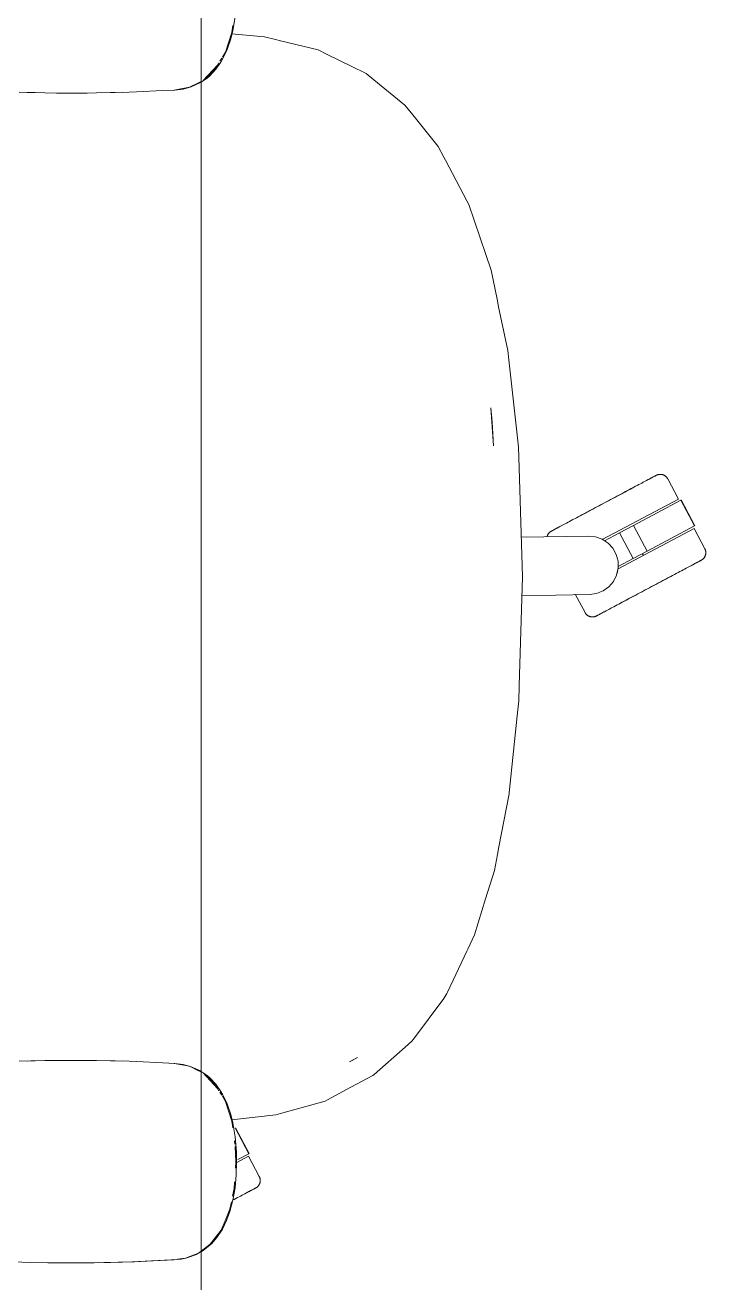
# Model space of a CAD drawing. Header units: millimetres. Extents: x 79795 to 317870, y -36033 to 97293.
# Drawn here: x 194862 to 195188, y 12496 to 13098 of the extents above; entities that cross this region are included whole.
import ezdxf

# ---------------------------------------------------------------- set-up
doc = ezdxf.new("R2010")
doc.units = ezdxf.units.MM
doc.header["$MEASUREMENT"] = 0
doc.layers.add('G-IMPT', color=8, linetype='CONTINUOUS', lineweight=9)
doc.layers.add('I-FURN', color=8, linetype='CONTINUOUS', lineweight=9)

msp = doc.modelspace()

# ---------------------------------------------------------------- linework, layer by layer
at = {"layer": 'G-IMPT'}
for p, q in [((194961.22, 13097.64), (194960.76, 13094.35)), ((194961.31, 13095.19), (194962.43, 13101.95)), ((194960.76, 13094.35), (194957.73, 13084.95)), ((194960.33, 13091.26), (194958.59, 13086.17)), ((194960.33, 13091.26), (194961.31, 13095.19)), ((194960.63, 13093.73), (194976.5, 13092.28)), ((194976.5, 13092.28), (194981.79, 13090.99)), ((194984.17, 13090.4), (194981.79, 13090.99)), ((195002.11, 13086), (194984.17, 13090.4)), ((194957.73, 13084.95), (194956.26, 13082.5)), ((194958.59, 13086.17), (194956.39, 13081.54)), ((195006.47, 13083.85), (195002.11, 13086)), ((194953.96, 13078.74), (194947.06, 13071.35)), ((194953.96, 13078.74), (194952.68, 13077.27)), ((194954.65, 13079.81), (194952.77, 13076.65)), ((194953.13, 13076.71), (194955.58, 13080.16)), ((194955.98, 13082.03), (194955.12, 13080.59)), ((194956.39, 13081.54), (194955.58, 13080.16)), ((195006.47, 13083.85), (195017.94, 13078.21)), ((195025.1, 13074.68), (195017.94, 13078.21)), ((194946.09, 13070.57), (194948.95, 13072.53)), ((194952.77, 13076.65), (194947.06, 13071.35)), ((194947.06, 13071.35), (194949.47, 13073.58)), ((194950.27, 13073.66), (194948.95, 13072.53)), ((194952.55, 13077.12), (194949.47, 13073.58)), ((194950.27, 13073.66), (194953.13, 13076.71)), ((195028.76, 13071.71), (195025.1, 13074.68)), ((194927.78, 13066.49), (194915.22, 13065.87)), ((194927.78, 13066.49), (194933.44, 13066.77)), ((194940.56, 13068.14), (194933.22, 13066.77)), ((194933.44, 13066.77), (194937.45, 13067.27)), ((194937.45, 13067.27), (194941.4, 13068.34)), ((194944.82, 13070.24), (194940.56, 13068.14)), ((194945.73, 13070.32), (194941.4, 13068.34)), ((194944.82, 13070.24), (194946.09, 13070.87)), ((195028.76, 13071.71), (195043.7, 13059.54)), ((194871.31, 13065.4), (194859, 13065.69)), ((194862.87, 13065.61), (194864.53, 13065.53)), ((194864.53, 13065.53), (194866.61, 13065.54)), ((194871.31, 13065.4), (194876.78, 13065.33)), ((194891.49, 13065.32), (194876.78, 13065.33)), ((194896, 13065.37), (194891.49, 13065.32)), ((194896, 13065.37), (194911.67, 13065.75)), ((194902.73, 13065.55), (194904.94, 13065.55)), ((194908.27, 13065.69), (194904.94, 13065.55)), ((194911.67, 13065.75), (194915.22, 13065.87)), ((195043.7, 13059.54), (195047.47, 13054.87)), ((195059.67, 13039.74), (195047.47, 13054.87)), ((195059.67, 13039.74), (195062.38, 13034.61)), ((195063.11, 13033.23), (195062.38, 13034.61)), ((195063.11, 13033.23), (195073.4, 13013.72)), ((195073.4, 13013.72), (195074.28, 13012.06)), ((195082.43, 12987.98), (195074.28, 13012.06)), ((195082.43, 12987.98), (195084.95, 12980.54)), ((195087.82, 12966.72), (195084.95, 12980.54)), ((195088.58, 12963.04), (195087.82, 12966.72)), ((195088.58, 12963.04), (195092.93, 12942.09)), ((195092.93, 12942.09), (195093.42, 12937.68)), ((195097.54, 12900.23), (195093.42, 12937.68)), ((195084.9, 12914.67), (195085.51, 12907.73)), ((195086.15, 12896.4), (195084.9, 12914.67)), ((195086.15, 12896.4), (195085.51, 12907.73)), ((195097.54, 12900.23), (195098.03, 12895.86)), ((195098.35, 12885.92), (195098.03, 12895.86)), ((195098.35, 12885.92), (195100.05, 12833.74)), ((195100.05, 12833.74), (195098.44, 12781.57)), ((195098.44, 12781.57), (195098.21, 12774.31)), ((195097.48, 12767.25), (195098.21, 12774.31)), ((195093.66, 12730.25), (195097.48, 12767.25)), ((195088.7, 12704.41), (195093.57, 12729.79)), ((195093.66, 12730.25), (195093.57, 12729.79)), ((195086.54, 12693.15), (195088, 12700.75)), ((195088.7, 12704.41), (195088, 12700.75)), ((195082.35, 12679.54), (195086.54, 12693.15)), ((195077.03, 12662.27), (195082.35, 12679.54)), ((195077.03, 12662.27), (195073.84, 12655.5)), ((195064.14, 12634.94), (195073.4, 12654.59)), ((195073.4, 12654.59), (195073.84, 12655.5)), ((195062.31, 12631.89), (195062.77, 12632.66)), ((195062.77, 12632.66), (195063.72, 12634.23)), ((195064.14, 12634.94), (195063.72, 12634.23)), ((195062.31, 12631.89), (195047.74, 12612.39)), ((195043.76, 12608.55), (195028.98, 12595.53)), ((195043.76, 12608.55), (195047.02, 12611.42)), ((195047.74, 12612.39), (195047.02, 12611.42)), ((195021.01, 12603.56), (195017.12, 12601.6)), ((195021.01, 12603.56), (195018.71, 12602.38)), ((194871.31, 12602.14), (194859, 12601.85)), ((194862.87, 12601.93), (194864.53, 12602.01)), ((194864.53, 12602.01), (194866.61, 12602.01)), ((194871.31, 12602.14), (194876.78, 12602.21)), ((194891.49, 12602.22), (194876.78, 12602.21)), ((194896, 12602.17), (194891.49, 12602.22)), ((194896, 12602.17), (194911.67, 12601.79)), ((194902.73, 12601.99), (194904.94, 12601.99)), ((194908.27, 12601.85), (194904.94, 12601.99)), ((194911.67, 12601.79), (194915.22, 12601.67)), ((194927.78, 12601.05), (194915.22, 12601.67)), ((194927.78, 12601.05), (194933.44, 12600.77)), ((194940.56, 12599.4), (194933.22, 12600.77)), ((194933.44, 12600.77), (194937.45, 12600.27)), ((194937.45, 12600.27), (194941.4, 12599.2)), ((194944.82, 12597.3), (194940.56, 12599.4)), ((194945.73, 12597.22), (194941.4, 12599.2)), ((194944.82, 12597.3), (194946.09, 12596.67)), ((194946.09, 12596.97), (194948.95, 12595.01)), ((195018.71, 12602.38), (195017.12, 12601.6)), ((194952.77, 12590.89), (194947.06, 12596.19)), ((194953.96, 12588.8), (194947.06, 12596.19)), ((194947.06, 12596.19), (194949.47, 12593.96)), ((194950.27, 12593.88), (194948.95, 12595.01)), ((194952.55, 12590.42), (194949.47, 12593.96)), ((194950.27, 12593.88), (194953.13, 12590.83)), ((194954.65, 12587.73), (194952.77, 12590.89)), ((194953.13, 12590.83), (194955.58, 12587.38)), ((195017.87, 12589.36), (195028.31, 12594.95)), ((195028.98, 12595.53), (195028.31, 12594.95)), ((194953.96, 12588.8), (194952.68, 12590.27)), ((194955.98, 12585.51), (194955.12, 12586.95)), ((194956.39, 12586), (194955.58, 12587.38)), ((194957.73, 12582.59), (194956.26, 12585.04)), ((194958.59, 12581.37), (194956.39, 12586)), ((195006.64, 12583.35), (195017.87, 12589.36)), ((194960.76, 12573.19), (194957.73, 12582.59)), ((194960.33, 12576.28), (194958.59, 12581.37)), ((194984.18, 12576.75), (195005.52, 12582.76)), ((195005.52, 12582.76), (195006.64, 12583.35)), ((194960.33, 12576.28), (194961.31, 12572.35)), ((194960.64, 12573.7), (194981.92, 12576.11)), ((194961.22, 12569.9), (194960.76, 12573.19)), ((194961.31, 12572.35), (194962.43, 12565.59)), ((194984.18, 12576.75), (194981.92, 12576.11)), ((194962.32, 12562.09), (194962.09, 12563.72)), ((194963, 12558.28), (194962.43, 12565.59)), ((194962.48, 12560.93), (194962.72, 12553.77)), ((194963, 12558.28), (194963.09, 12553.77)), ((194962.52, 12550.66), (194962.72, 12553.77)), ((194963.09, 12553.77), (194962.91, 12547.43)), ((194961.93, 12540.94), (194962.13, 12544.15)), ((194962.34, 12541.28), (194962.91, 12547.43)), ((194961.16, 12537.19), (194961.93, 12540.94)), ((194962.34, 12541.28), (194961.34, 12535.35)), ((194959.89, 12530.98), (194957.56, 12525.36)), ((194959.89, 12530.98), (194960.6, 12534.45)), ((194959.92, 12529.87), (194961.34, 12535.35)), ((194955.72, 12520.97), (194957.56, 12525.36)), ((194956.35, 12521.46), (194958.33, 12525.53)), ((194959.92, 12529.87), (194958.33, 12525.53)), ((194950.5, 12514.18), (194955.72, 12520.97)), ((194956.35, 12521.46), (194953.69, 12517.41)), ((194946.09, 12510.9), (194950.5, 12514.18)), ((194947.28, 12511.3), (194951.02, 12514.38)), ((194953.69, 12517.41), (194951.02, 12514.38)), ((194913.04, 12505.79), (194934.82, 12506.88)), ((194913.04, 12505.79), (194933.22, 12506.77)), ((194914.25, 12505.83), (194934.82, 12506.88)), ((194934.82, 12506.88), (194933.22, 12506.77)), ((194934.82, 12506.88), (194936.47, 12507.13)), ((194938.68, 12507.6), (194934.84, 12507.01)), ((194938.86, 12507.58), (194936.47, 12507.13)), ((194938.68, 12507.6), (194944.88, 12510.01)), ((194938.86, 12507.58), (194940.21, 12507.95)), ((194943.85, 12509.34), (194940.21, 12507.95)), ((194943.85, 12509.34), (194946.09, 12510.62)), ((194944.88, 12510.01), (194946.09, 12510.9)), ((194946.09, 12510.62), (194947.28, 12511.3)), ((194852.49, 12505.93), (194864.25, 12505.54)), ((194872.67, 12505.37), (194864.25, 12505.54)), ((194872.67, 12505.37), (194902.68, 12505.49)), ((194872.67, 12505.37), (194892.85, 12505.33)), ((194872.67, 12505.37), (194883.46, 12505.29)), ((194902.68, 12505.49), (194883.46, 12505.29)), ((194892.85, 12505.33), (194914.25, 12505.83)), ((194892.85, 12505.33), (194913.04, 12505.79)), ((194892.85, 12505.33), (194902.68, 12505.49)), ((194892.85, 12505.37), (194894.89, 12505.35)), ((194894.89, 12505.35), (194896.8, 12505.42)), ((194902.68, 12505.49), (194914.25, 12505.83)), ((194914.25, 12505.83), (194913.04, 12505.79))]:
    msp.add_line(p, q, dxfattribs=at)
at = {"layer": 'I-FURN'}
for p, q in [((194946.09, 13475.97), (194946.09, 12075.97)), ((194946.09, 12075.97), (194946.09, 13475.97)), ((195159.08, 12879.69), (195158.46, 12879.36)), ((195159.67, 12880), (195159.08, 12879.69)), ((195159.35, 12879.83), (195159.92, 12880.13)), ((195160.22, 12880.29), (195159.67, 12880)), ((195159.92, 12880.13), (195160.46, 12880.42)), ((195160.73, 12880.56), (195160.22, 12880.29)), ((195160.46, 12880.42), (195160.96, 12880.68)), ((195161.22, 12880.82), (195160.73, 12880.56)), ((195160.96, 12880.68), (195161.43, 12880.93)), ((195161.66, 12881.06), (195161.22, 12880.82)), ((195161.43, 12880.93), (195161.85, 12881.16)), ((195162.07, 12881.28), (195161.66, 12881.06)), ((195161.85, 12881.16), (195162.25, 12881.37)), ((195162.44, 12881.47), (195162.07, 12881.28)), ((195162.25, 12881.37), (195162.6, 12881.56)), ((195162.78, 12881.65), (195162.44, 12881.47)), ((195162.6, 12881.56), (195162.92, 12881.73)), ((195163.08, 12881.81), (195162.78, 12881.65)), ((195162.92, 12881.73), (195163.2, 12881.88)), ((195163.34, 12881.95), (195163.08, 12881.81)), ((195163.2, 12881.88), (195163.44, 12882)), ((195163.55, 12882.06), (195163.34, 12881.95)), ((195163.44, 12882), (195163.64, 12882.11)), ((195163.73, 12882.16), (195163.55, 12882.06)), ((195163.64, 12882.11), (195163.8, 12882.2)), ((195163.88, 12882.23), (195163.73, 12882.16)), ((195163.8, 12882.2), (195163.93, 12882.26)), ((195163.98, 12882.29), (195163.88, 12882.23)), ((195163.93, 12882.26), (195164.01, 12882.31)), ((195164.04, 12882.32), (195163.98, 12882.29)), ((195164.01, 12882.31), (195164.05, 12882.33)), ((195164.06, 12882.33), (195164.04, 12882.32)), ((195164.05, 12882.33), (195164.06, 12882.33)), ((195164.06, 12882.33), (195164.2, 12882.4)), ((195164.2, 12882.4), (195164.35, 12882.47)), ((195164.35, 12882.47), (195164.5, 12882.53)), ((195164.5, 12882.53), (195164.65, 12882.59)), ((195164.65, 12882.59), (195164.8, 12882.64)), ((195164.8, 12882.64), (195164.96, 12882.68)), ((195164.96, 12882.68), (195165.11, 12882.72)), ((195165.11, 12882.72), (195165.27, 12882.75)), ((195165.27, 12882.75), (195165.43, 12882.77)), ((195165.43, 12882.77), (195165.59, 12882.79)), ((195165.59, 12882.79), (195165.75, 12882.8)), ((195165.75, 12882.8), (195165.91, 12882.8)), ((195165.91, 12882.8), (195166.07, 12882.8)), ((195166.07, 12882.8), (195166.24, 12882.79)), ((195166.24, 12882.79), (195166.4, 12882.78)), ((195166.4, 12882.78), (195166.56, 12882.76)), ((195166.56, 12882.76), (195166.71, 12882.73)), ((195166.71, 12882.73), (195166.87, 12882.7)), ((195166.87, 12882.7), (195167.03, 12882.66)), ((195167.03, 12882.66), (195167.18, 12882.61)), ((195167.18, 12882.61), (195167.34, 12882.56)), ((195167.34, 12882.56), (195167.49, 12882.5)), ((195167.49, 12882.5), (195167.63, 12882.43)), ((195167.63, 12882.43), (195167.78, 12882.36)), ((195167.78, 12882.36), (195167.92, 12882.29)), ((195167.92, 12882.29), (195168.06, 12882.21)), ((195168.06, 12882.21), (195168.19, 12882.12)), ((195168.19, 12882.12), (195168.33, 12882.03)), ((195168.33, 12882.03), (195168.46, 12881.93)), ((195168.46, 12881.93), (195168.58, 12881.83)), ((195168.58, 12881.83), (195168.7, 12881.72)), ((195168.7, 12881.72), (195168.81, 12881.61)), ((195168.81, 12881.61), (195168.93, 12881.49)), ((195168.93, 12881.49), (195169.03, 12881.37)), ((195169.03, 12881.37), (195169.13, 12881.24)), ((195169.13, 12881.24), (195169.23, 12881.11)), ((195169.23, 12881.11), (195169.32, 12880.98)), ((195169.32, 12880.98), (195169.41, 12880.84)), ((195169.41, 12880.84), (195169.49, 12880.7)), ((195169.49, 12880.7), (195169.51, 12880.66)), ((195174.66, 12870.98), (195169.51, 12880.66)), ((195146.57, 12873.03), (195147.52, 12873.54)), ((195148.03, 12873.81), (195147.08, 12873.31)), ((195147.52, 12873.54), (195148.46, 12874.04)), ((195148.96, 12874.3), (195148.03, 12873.81)), ((195148.46, 12874.04), (195149.38, 12874.53)), ((195149.87, 12874.79), (195148.96, 12874.3)), ((195149.38, 12874.53), (195150.29, 12875.01)), ((195150.77, 12875.26), (195149.87, 12874.79)), ((195150.29, 12875.01), (195151.17, 12875.48)), ((195151.64, 12875.73), (195150.77, 12875.26)), ((195151.17, 12875.48), (195152.04, 12875.94)), ((195152.5, 12876.19), (195151.64, 12875.73)), ((195152.04, 12875.94), (195152.89, 12876.39)), ((195153.34, 12876.63), (195152.5, 12876.19)), ((195154.15, 12877.06), (195153.34, 12876.63)), ((195154.94, 12877.48), (195154.15, 12877.06)), ((195155.7, 12877.89), (195154.94, 12877.48)), ((195156.43, 12878.28), (195155.7, 12877.89)), ((195157.14, 12878.65), (195156.43, 12878.28)), ((195157.82, 12879.01), (195157.14, 12878.65)), ((195158.46, 12879.36), (195157.82, 12879.01)), ((195136.18, 12867.51), (195135.18, 12866.98)), ((195135.64, 12867.22), (195136.64, 12867.75)), ((195137.18, 12868.04), (195136.18, 12867.51)), ((195136.64, 12867.75), (195137.64, 12868.29)), ((195138.18, 12868.57), (195137.18, 12868.04)), ((195137.64, 12868.29), (195138.65, 12868.82)), ((195139.19, 12869.11), (195138.18, 12868.57)), ((195174.66, 12870.98), (195138.21, 12851.6)), ((195138.65, 12868.82), (195139.65, 12869.36)), ((195140.2, 12869.64), (195139.19, 12869.11)), ((195139.65, 12869.36), (195140.66, 12869.89)), ((195141.2, 12870.18), (195140.2, 12869.64)), ((195140.66, 12869.89), (195141.66, 12870.42)), ((195142.2, 12870.71), (195141.2, 12870.18)), ((195141.66, 12870.42), (195142.66, 12870.95)), ((195143.19, 12871.24), (195142.2, 12870.71)), ((195142.66, 12870.95), (195143.65, 12871.48)), ((195144.18, 12871.76), (195143.19, 12871.24)), ((195143.65, 12871.48), (195144.63, 12872)), ((195145.16, 12872.28), (195144.18, 12871.76)), ((195144.63, 12872), (195145.6, 12872.52)), ((195146.13, 12872.8), (195145.16, 12872.28)), ((195145.6, 12872.52), (195146.57, 12873.03)), ((195147.08, 12873.31), (195146.13, 12872.8)), ((195153.07, 12858.37), (195175.78, 12870.44)), ((195175.78, 12870.44), (195182.35, 12858.08)), ((195182.52, 12858.17), (195175.95, 12870.53)), ((195124.95, 12861.54), (195124.13, 12861.1)), ((195125.8, 12861.99), (195124.95, 12861.54)), ((195126.66, 12862.45), (195125.8, 12861.99)), ((195127.55, 12862.92), (195126.66, 12862.45)), ((195128.46, 12863.4), (195127.55, 12862.92)), ((195127.97, 12863.14), (195128.88, 12863.63)), ((195129.38, 12863.89), (195128.46, 12863.4)), ((195128.88, 12863.63), (195129.81, 12864.12)), ((195130.32, 12864.39), (195129.38, 12863.89)), ((195129.81, 12864.12), (195130.75, 12864.62)), ((195131.27, 12864.9), (195130.32, 12864.39)), ((195130.75, 12864.62), (195131.71, 12865.13)), ((195132.23, 12865.41), (195131.27, 12864.9)), ((195131.71, 12865.13), (195132.68, 12865.65)), ((195133.21, 12865.93), (195132.23, 12865.41)), ((195132.68, 12865.65), (195133.66, 12866.17)), ((195134.19, 12866.45), (195133.21, 12865.93)), ((195133.66, 12866.17), (195134.65, 12866.69)), ((195135.18, 12866.98), (195134.19, 12866.45)), ((195134.65, 12866.69), (195135.64, 12867.22)), ((195113.2, 12855.23), (195113.33, 12855.32)), ((195113.33, 12855.32), (195113.47, 12855.41)), ((195113.47, 12855.41), (195113.6, 12855.5)), ((195113.6, 12855.5), (195113.74, 12855.58)), ((195113.74, 12855.58), (195113.78, 12855.6)), ((195113.78, 12855.6), (195113.8, 12855.61)), ((195113.79, 12855.6), (195113.78, 12855.6)), ((195113.83, 12855.62), (195113.79, 12855.6)), ((195113.8, 12855.61), (195113.86, 12855.64)), ((195113.91, 12855.67), (195113.83, 12855.62)), ((195113.86, 12855.64), (195113.96, 12855.7)), ((195114.03, 12855.73), (195113.91, 12855.67)), ((195113.96, 12855.7), (195114.1, 12855.77)), ((195114.19, 12855.82), (195114.03, 12855.73)), ((195114.1, 12855.77), (195114.28, 12855.87)), ((195114.4, 12855.93), (195114.19, 12855.82)), ((195114.28, 12855.87), (195114.5, 12855.98)), ((195114.64, 12856.05), (195114.4, 12855.93)), ((195114.5, 12855.98), (195114.76, 12856.12)), ((195114.92, 12856.2), (195114.64, 12856.05)), ((195114.76, 12856.12), (195115.06, 12856.28)), ((195115.23, 12856.37), (195114.92, 12856.2)), ((195115.06, 12856.28), (195115.39, 12856.46)), ((195115.59, 12856.56), (195115.23, 12856.37)), ((195115.39, 12856.46), (195115.77, 12856.65)), ((195115.98, 12856.77), (195115.59, 12856.56)), ((195115.77, 12856.65), (195116.18, 12856.87)), ((195116.41, 12857), (195115.98, 12856.77)), ((195116.18, 12856.87), (195116.62, 12857.11)), ((195116.88, 12857.25), (195116.41, 12857)), ((195116.62, 12857.11), (195117.1, 12857.37)), ((195117.38, 12857.51), (195116.88, 12857.25)), ((195117.1, 12857.37), (195117.62, 12857.64)), ((195117.91, 12857.8), (195117.38, 12857.51)), ((195117.62, 12857.64), (195118.17, 12857.93)), ((195118.48, 12858.1), (195117.91, 12857.8)), ((195118.17, 12857.93), (195118.76, 12858.24)), ((195119.09, 12858.42), (195118.48, 12858.1)), ((195119.72, 12858.76), (195119.09, 12858.42)), ((195120.38, 12859.11), (195119.72, 12858.76)), ((195121.08, 12859.48), (195120.38, 12859.11)), ((195121.8, 12859.86), (195121.08, 12859.48)), ((195122.55, 12860.26), (195121.8, 12859.86)), ((195123.32, 12860.67), (195122.55, 12860.26)), ((195124.13, 12861.1), (195123.32, 12860.67)), ((195182.17, 12856.85), (195145.45, 12837.33)), ((195146.43, 12854.84), (195153.07, 12858.37)), ((195153.07, 12858.37), (195159.64, 12846.01)), ((195182.35, 12858.08), (195159.64, 12846.01)), ((195187.32, 12847.17), (195182.17, 12856.85)), ((195099.44, 12852.69), (195131.63, 12853.26)), ((195111.75, 12852.96), (195111.79, 12853.12)), ((195111.79, 12853.12), (195111.84, 12853.28)), ((195111.84, 12853.28), (195111.89, 12853.43)), ((195111.89, 12853.43), (195111.95, 12853.58)), ((195111.95, 12853.58), (195112.01, 12853.73)), ((195112.01, 12853.73), (195112.08, 12853.87)), ((195112.08, 12853.87), (195112.16, 12854.01)), ((195112.16, 12854.01), (195112.24, 12854.15)), ((195112.24, 12854.15), (195112.33, 12854.29)), ((195112.33, 12854.29), (195112.42, 12854.42)), ((195112.42, 12854.42), (195112.52, 12854.55)), ((195112.52, 12854.55), (195112.62, 12854.67)), ((195112.62, 12854.67), (195112.73, 12854.79)), ((195112.73, 12854.79), (195112.84, 12854.91)), ((195112.84, 12854.91), (195112.96, 12855.02)), ((195112.96, 12855.02), (195113.08, 12855.12)), ((195113.08, 12855.12), (195113.2, 12855.23)), ((195131.63, 12853.26), (195134.98, 12852.91)), ((195134.98, 12852.91), (195138.16, 12851.77)), ((195138.16, 12851.77), (195140.97, 12849.9)), ((195139.29, 12851.04), (195146.43, 12854.84)), ((195140.97, 12849.9), (195143.25, 12847.41)), ((195146.43, 12854.84), (195153, 12842.48)), ((195143.25, 12847.41), (195144.87, 12844.45)), ((195144.87, 12844.45), (195145.73, 12841.19)), ((195159.64, 12846.01), (195153, 12842.48)), ((195157.89, 12843.94), (195157.42, 12844.81)), ((195187.27, 12843.3), (195187.19, 12843.16)), ((195187.35, 12843.44), (195187.27, 12843.3)), ((195187.32, 12847.17), (195187.39, 12847.02)), ((195187.42, 12843.59), (195187.35, 12843.44)), ((195187.39, 12847.02), (195187.46, 12846.88)), ((195187.49, 12843.74), (195187.42, 12843.59)), ((195187.46, 12846.88), (195187.52, 12846.73)), ((195187.54, 12843.89), (195187.49, 12843.74)), ((195187.52, 12846.73), (195187.57, 12846.57)), ((195187.6, 12844.04), (195187.54, 12843.89)), ((195187.57, 12846.57), (195187.62, 12846.42)), ((195187.64, 12844.19), (195187.6, 12844.04)), ((195187.62, 12846.42), (195187.67, 12846.27)), ((195187.68, 12844.35), (195187.64, 12844.19)), ((195187.67, 12846.27), (195187.7, 12846.11)), ((195187.72, 12844.51), (195187.68, 12844.35)), ((195187.7, 12846.11), (195187.73, 12845.95)), ((195187.74, 12844.67), (195187.72, 12844.51)), ((195187.73, 12845.95), (195187.76, 12845.79)), ((195187.76, 12844.83), (195187.74, 12844.67)), ((195187.76, 12845.79), (195187.77, 12845.63)), ((195187.78, 12844.99), (195187.76, 12844.83)), ((195187.77, 12845.63), (195187.79, 12845.47)), ((195187.79, 12845.15), (195187.78, 12844.99)), ((195187.79, 12845.47), (195187.79, 12845.31)), ((195187.79, 12845.31), (195187.79, 12845.15)), ((195145.79, 12837.82), (195145.04, 12834.53)), ((195145.73, 12841.19), (195145.79, 12837.82)), ((195153, 12842.48), (195145.86, 12838.68)), ((195176.88, 12837.05), (195177.63, 12837.45)), ((195177.63, 12837.45), (195178.36, 12837.84)), ((195178.36, 12837.84), (195179.05, 12838.21)), ((195179.05, 12838.21), (195179.71, 12838.56)), ((195179.71, 12838.56), (195180.35, 12838.9)), ((195180.35, 12838.9), (195180.95, 12839.22)), ((195181.26, 12839.38), (195180.68, 12839.07)), ((195180.95, 12839.22), (195181.52, 12839.52)), ((195181.81, 12839.67), (195181.26, 12839.38)), ((195181.52, 12839.52), (195182.05, 12839.8)), ((195182.33, 12839.95), (195181.81, 12839.67)), ((195182.05, 12839.8), (195182.56, 12840.07)), ((195182.81, 12840.2), (195182.33, 12839.95)), ((195182.56, 12840.07), (195183.02, 12840.32)), ((195183.26, 12840.44), (195182.81, 12840.2)), ((195183.02, 12840.32), (195183.45, 12840.54)), ((195183.67, 12840.66), (195183.26, 12840.44)), ((195183.45, 12840.54), (195183.84, 12840.75)), ((195184.04, 12840.86), (195183.67, 12840.66)), ((195183.84, 12840.75), (195184.2, 12840.94)), ((195184.38, 12841.04), (195184.04, 12840.86)), ((195184.2, 12840.94), (195184.52, 12841.11)), ((195184.67, 12841.19), (195184.38, 12841.04)), ((195184.52, 12841.11), (195184.8, 12841.26)), ((195184.93, 12841.33), (195184.67, 12841.19)), ((195184.8, 12841.26), (195185.04, 12841.39)), ((195185.15, 12841.45), (195184.93, 12841.33)), ((195185.04, 12841.39), (195185.24, 12841.5)), ((195185.33, 12841.54), (195185.15, 12841.45)), ((195185.24, 12841.5), (195185.4, 12841.58)), ((195185.47, 12841.62), (195185.33, 12841.54)), ((195185.4, 12841.58), (195185.52, 12841.65)), ((195185.57, 12841.67), (195185.47, 12841.62)), ((195185.52, 12841.65), (195185.6, 12841.69)), ((195185.63, 12841.7), (195185.57, 12841.67)), ((195185.6, 12841.69), (195185.65, 12841.71)), ((195185.65, 12841.72), (195185.63, 12841.7)), ((195185.69, 12841.74), (195185.65, 12841.72)), ((195185.65, 12841.71), (195185.65, 12841.72)), ((195185.83, 12841.82), (195185.69, 12841.74)), ((195185.97, 12841.9), (195185.83, 12841.82)), ((195186.1, 12841.99), (195185.97, 12841.9)), ((195186.23, 12842.09), (195186.1, 12841.99)), ((195186.35, 12842.19), (195186.23, 12842.09)), ((195186.48, 12842.3), (195186.35, 12842.19)), ((195186.59, 12842.41), (195186.48, 12842.3)), ((195186.7, 12842.52), (195186.59, 12842.41)), ((195186.81, 12842.64), (195186.7, 12842.52)), ((195186.92, 12842.77), (195186.81, 12842.64)), ((195187.01, 12842.9), (195186.92, 12842.77)), ((195187.11, 12843.03), (195187.01, 12842.9)), ((195187.19, 12843.16), (195187.11, 12843.03)), ((195143.52, 12831.52), (195141.33, 12828.95)), ((195145.04, 12834.53), (195143.52, 12831.52)), ((195165.24, 12830.86), (195166.23, 12831.39)), ((195166.75, 12831.67), (195165.77, 12831.15)), ((195166.23, 12831.39), (195167.2, 12831.9)), ((195167.72, 12832.18), (195166.75, 12831.67)), ((195167.2, 12831.9), (195168.16, 12832.42)), ((195168.68, 12832.69), (195167.72, 12832.18)), ((195168.16, 12832.42), (195169.12, 12832.92)), ((195169.62, 12833.19), (195168.68, 12832.69)), ((195169.12, 12832.92), (195170.05, 12833.42)), ((195170.55, 12833.69), (195169.62, 12833.19)), ((195170.05, 12833.42), (195170.98, 12833.91)), ((195171.47, 12834.17), (195170.55, 12833.69)), ((195170.98, 12833.91), (195171.88, 12834.39)), ((195171.88, 12834.39), (195172.77, 12834.87)), ((195172.77, 12834.87), (195173.64, 12835.33)), ((195173.64, 12835.33), (195174.48, 12835.78)), ((195174.48, 12835.78), (195175.31, 12836.22)), ((195175.31, 12836.22), (195176.11, 12836.64)), ((195176.11, 12836.64), (195176.88, 12837.05)), ((195132.11, 12825.27), (195099.77, 12824.71)), ((195125.23, 12825.49), (195129.93, 12816.65)), ((195135.46, 12825.74), (195132.11, 12825.27)), ((195138.59, 12826.99), (195135.46, 12825.74)), ((195141.33, 12828.95), (195138.59, 12826.99)), ((195154.8, 12825.31), (195153.83, 12824.79)), ((195154.28, 12825.03), (195155.25, 12825.55)), ((195155.79, 12825.84), (195154.8, 12825.31)), ((195155.25, 12825.55), (195156.24, 12826.08)), ((195156.78, 12826.36), (195155.79, 12825.84)), ((195156.24, 12826.08), (195157.24, 12826.61)), ((195157.77, 12826.89), (195156.78, 12826.36)), ((195157.24, 12826.61), (195158.24, 12827.14)), ((195158.78, 12827.43), (195157.77, 12826.89)), ((195158.24, 12827.14), (195159.24, 12827.67)), ((195159.78, 12827.96), (195158.78, 12827.43)), ((195159.24, 12827.67), (195160.24, 12828.21)), ((195160.79, 12828.49), (195159.78, 12827.96)), ((195160.24, 12828.21), (195161.25, 12828.74)), ((195161.79, 12829.03), (195160.79, 12828.49)), ((195161.25, 12828.74), (195162.25, 12829.27)), ((195162.79, 12829.56), (195161.79, 12829.03)), ((195162.25, 12829.27), (195163.25, 12829.81)), ((195163.79, 12830.09), (195162.79, 12829.56)), ((195163.25, 12829.81), (195164.25, 12830.34)), ((195164.79, 12830.62), (195163.79, 12830.09)), ((195164.25, 12830.34), (195165.24, 12830.86)), ((195165.77, 12831.15), (195164.79, 12830.62)), ((195143, 12819.04), (195143.74, 12819.43)), ((195143.74, 12819.43), (195144.5, 12819.83)), ((195144.5, 12819.83), (195145.29, 12820.25)), ((195145.29, 12820.25), (195146.1, 12820.68)), ((195146.1, 12820.68), (195146.93, 12821.13)), ((195147.39, 12821.37), (195146.55, 12820.92)), ((195146.93, 12821.13), (195147.79, 12821.58)), ((195148.26, 12821.83), (195147.39, 12821.37)), ((195147.79, 12821.58), (195148.67, 12822.05)), ((195149.15, 12822.31), (195148.26, 12821.83)), ((195148.67, 12822.05), (195149.56, 12822.53)), ((195150.05, 12822.79), (195149.15, 12822.31)), ((195149.56, 12822.53), (195150.48, 12823.01)), ((195150.98, 12823.28), (195150.05, 12822.79)), ((195150.48, 12823.01), (195151.41, 12823.51)), ((195151.91, 12823.78), (195150.98, 12823.28)), ((195151.41, 12823.51), (195152.35, 12824.01)), ((195152.87, 12824.28), (195151.91, 12823.78)), ((195152.35, 12824.01), (195153.31, 12824.52)), ((195153.83, 12824.79), (195152.87, 12824.28)), ((195153.31, 12824.52), (195154.28, 12825.03)), ((195129.95, 12816.61), (195129.93, 12816.65)), ((195130.03, 12816.47), (195129.95, 12816.61)), ((195130.11, 12816.34), (195130.03, 12816.47)), ((195130.2, 12816.2), (195130.11, 12816.34)), ((195130.3, 12816.07), (195130.2, 12816.2)), ((195130.4, 12815.95), (195130.3, 12816.07)), ((195130.51, 12815.83), (195130.4, 12815.95)), ((195130.62, 12815.71), (195130.51, 12815.83)), ((195130.73, 12815.6), (195130.62, 12815.71)), ((195130.85, 12815.49), (195130.73, 12815.6)), ((195130.98, 12815.39), (195130.85, 12815.49)), ((195131.11, 12815.29), (195130.98, 12815.39)), ((195131.24, 12815.2), (195131.11, 12815.29)), ((195131.37, 12815.11), (195131.24, 12815.2)), ((195131.51, 12815.03), (195131.37, 12815.11)), ((195131.66, 12814.95), (195131.51, 12815.03)), ((195131.8, 12814.88), (195131.66, 12814.95)), ((195131.95, 12814.82), (195131.8, 12814.88)), ((195132.1, 12814.76), (195131.95, 12814.82)), ((195132.25, 12814.71), (195132.1, 12814.76)), ((195132.41, 12814.66), (195132.25, 12814.71)), ((195132.56, 12814.62), (195132.41, 12814.66)), ((195132.72, 12814.59), (195132.56, 12814.62)), ((195132.88, 12814.56), (195132.72, 12814.59)), ((195133.04, 12814.54), (195132.88, 12814.56)), ((195133.2, 12814.52), (195133.04, 12814.54)), ((195133.36, 12814.51), (195133.2, 12814.52)), ((195133.52, 12814.51), (195133.36, 12814.51)), ((195133.68, 12814.52), (195133.52, 12814.51)), ((195133.84, 12814.53), (195133.68, 12814.52)), ((195134, 12814.55), (195133.84, 12814.53)), ((195134.16, 12814.57), (195134, 12814.55)), ((195134.32, 12814.6), (195134.16, 12814.57)), ((195134.48, 12814.64), (195134.32, 12814.6)), ((195134.63, 12814.68), (195134.48, 12814.64)), ((195134.79, 12814.73), (195134.63, 12814.68)), ((195134.94, 12814.78), (195134.79, 12814.73)), ((195135.09, 12814.84), (195134.94, 12814.78)), ((195135.23, 12814.91), (195135.09, 12814.84)), ((195135.38, 12814.98), (195135.23, 12814.91)), ((195135.42, 12815.01), (195135.38, 12814.99)), ((195135.38, 12814.99), (195135.38, 12814.98)), ((195135.38, 12814.98), (195135.4, 12814.99)), ((195135.4, 12814.99), (195135.46, 12815.03)), ((195135.51, 12815.05), (195135.42, 12815.01)), ((195135.46, 12815.03), (195135.56, 12815.08)), ((195135.63, 12815.12), (195135.51, 12815.05)), ((195135.56, 12815.08), (195135.7, 12815.15)), ((195135.79, 12815.2), (195135.63, 12815.12)), ((195135.7, 12815.15), (195135.88, 12815.25)), ((195135.99, 12815.31), (195135.79, 12815.2)), ((195135.88, 12815.25), (195136.1, 12815.37)), ((195136.23, 12815.44), (195135.99, 12815.31)), ((195136.1, 12815.37), (195136.36, 12815.5)), ((195136.51, 12815.59), (195136.23, 12815.44)), ((195136.36, 12815.5), (195136.65, 12815.66)), ((195136.83, 12815.76), (195136.51, 12815.59)), ((195136.65, 12815.66), (195136.99, 12815.84)), ((195137.19, 12815.95), (195136.83, 12815.76)), ((195136.99, 12815.84), (195137.36, 12816.04)), ((195137.58, 12816.15), (195137.19, 12815.95)), ((195137.36, 12816.04), (195137.77, 12816.26)), ((195138.01, 12816.38), (195137.58, 12816.15)), ((195137.77, 12816.26), (195138.22, 12816.49)), ((195138.47, 12816.63), (195138.01, 12816.38)), ((195138.22, 12816.49), (195138.7, 12816.75)), ((195138.97, 12816.9), (195138.47, 12816.63)), ((195138.7, 12816.75), (195139.22, 12817.03)), ((195139.51, 12817.18), (195138.97, 12816.9)), ((195139.22, 12817.03), (195139.77, 12817.32)), ((195140.08, 12817.48), (195139.51, 12817.18)), ((195139.77, 12817.32), (195140.35, 12817.63)), ((195140.35, 12817.63), (195140.97, 12817.96)), ((195140.97, 12817.96), (195141.62, 12818.3)), ((195141.62, 12818.3), (195142.29, 12818.66)), ((195142.29, 12818.66), (195143, 12819.04)), ((194962.33, 12569.85), (194962.42, 12569.9)), ((194962.42, 12569.9), (194968.99, 12557.54)), ((194969.16, 12557.63), (194962.59, 12569.99)), ((194968.81, 12556.31), (194963.18, 12553.31)), ((194968.99, 12557.54), (194963.7, 12554.72)), ((194973.96, 12546.62), (194968.81, 12556.31)), ((194973.56, 12542.22), (194973.45, 12542.1)), ((194973.65, 12542.35), (194973.56, 12542.22)), ((194973.75, 12542.48), (194973.65, 12542.35)), ((194973.83, 12542.62), (194973.75, 12542.48)), ((194973.92, 12542.76), (194973.83, 12542.62)), ((194973.99, 12542.9), (194973.92, 12542.76)), ((194973.96, 12546.62), (194974.03, 12546.48)), ((194974.06, 12543.04), (194973.99, 12542.9)), ((194974.03, 12546.48), (194974.1, 12546.33)), ((194974.13, 12543.19), (194974.06, 12543.04)), ((194974.1, 12546.33), (194974.16, 12546.18)), ((194974.18, 12543.34), (194974.13, 12543.19)), ((194974.16, 12546.18), (194974.22, 12546.03)), ((194974.24, 12543.49), (194974.18, 12543.34)), ((194974.22, 12546.03), (194974.26, 12545.88)), ((194974.28, 12543.65), (194974.24, 12543.49)), ((194974.26, 12545.88), (194974.31, 12545.72)), ((194974.32, 12543.8), (194974.28, 12543.65)), ((194974.31, 12545.72), (194974.34, 12545.56)), ((194974.36, 12543.96), (194974.32, 12543.8)), ((194974.34, 12545.56), (194974.37, 12545.4)), ((194974.39, 12544.12), (194974.36, 12543.96)), ((194974.37, 12545.4), (194974.4, 12545.25)), ((194974.41, 12544.28), (194974.39, 12544.12)), ((194974.4, 12545.25), (194974.42, 12545.09)), ((194974.42, 12544.44), (194974.41, 12544.28)), ((194974.42, 12545.09), (194974.43, 12544.92)), ((194974.43, 12544.6), (194974.42, 12544.44)), ((194974.43, 12544.92), (194974.43, 12544.76)), ((194974.43, 12544.76), (194974.43, 12544.6)), ((194962.75, 12536.1), (194963.53, 12536.51)), ((194963.53, 12536.51), (194964.28, 12536.91)), ((194964.28, 12536.91), (194965, 12537.29)), ((194965, 12537.29), (194965.69, 12537.66)), ((194965.69, 12537.66), (194966.36, 12538.01)), ((194966.36, 12538.01), (194966.99, 12538.35)), ((194966.99, 12538.35), (194967.59, 12538.67)), ((194967.9, 12538.84), (194967.32, 12538.52)), ((194967.59, 12538.67), (194968.16, 12538.97)), ((194968.45, 12539.13), (194967.9, 12538.84)), ((194968.16, 12538.97), (194968.7, 12539.26)), ((194968.97, 12539.4), (194968.45, 12539.13)), ((194968.7, 12539.26), (194969.2, 12539.52)), ((194969.45, 12539.66), (194968.97, 12539.4)), ((194969.2, 12539.52), (194969.66, 12539.77)), ((194969.9, 12539.9), (194969.45, 12539.66)), ((194969.66, 12539.77), (194970.09, 12540)), ((194970.31, 12540.11), (194969.9, 12539.9)), ((194970.09, 12540), (194970.48, 12540.21)), ((194970.68, 12540.31), (194970.31, 12540.11)), ((194970.48, 12540.21), (194970.84, 12540.4)), ((194971.02, 12540.49), (194970.68, 12540.31)), ((194970.84, 12540.4), (194971.16, 12540.57)), ((194971.31, 12540.65), (194971.02, 12540.49)), ((194971.16, 12540.57), (194971.44, 12540.72)), ((194971.57, 12540.79), (194971.31, 12540.65)), ((194971.44, 12540.72), (194971.68, 12540.84)), ((194971.79, 12540.9), (194971.57, 12540.79)), ((194971.68, 12540.84), (194971.88, 12540.95)), ((194971.97, 12541), (194971.79, 12540.9)), ((194971.88, 12540.95), (194972.04, 12541.04)), ((194972.11, 12541.07), (194971.97, 12541)), ((194972.04, 12541.04), (194972.16, 12541.1)), ((194972.21, 12541.13), (194972.11, 12541.07)), ((194972.16, 12541.1), (194972.25, 12541.14)), ((194972.27, 12541.16), (194972.21, 12541.13)), ((194972.25, 12541.14), (194972.29, 12541.17)), ((194972.29, 12541.17), (194972.27, 12541.16)), ((194972.33, 12541.19), (194972.29, 12541.17)), ((194972.29, 12541.17), (194972.29, 12541.17)), ((194972.47, 12541.27), (194972.33, 12541.19)), ((194972.61, 12541.36), (194972.47, 12541.27)), ((194972.74, 12541.45), (194972.61, 12541.36)), ((194972.87, 12541.54), (194972.74, 12541.45)), ((194973, 12541.64), (194972.87, 12541.54)), ((194973.12, 12541.75), (194973, 12541.64)), ((194973.23, 12541.86), (194973.12, 12541.75)), ((194973.35, 12541.98), (194973.23, 12541.86)), ((194973.45, 12542.1), (194973.35, 12541.98)), ((194961.12, 12535.23), (194961.95, 12535.67)), ((194961.95, 12535.67), (194962.75, 12536.1))]:
    msp.add_line(p, q, dxfattribs=at)
msp.add_arc((195132.06, 12839.27), 13.81, 342.66397, 347.65266, dxfattribs=at)
msp.add_open_spline([(195145.67, 12836.91), (195145.59, 12836.47), (195145.49, 12836.05), (195145.37, 12835.63)], degree=3, dxfattribs=at)

doc.saveas('drawing.dxf')
